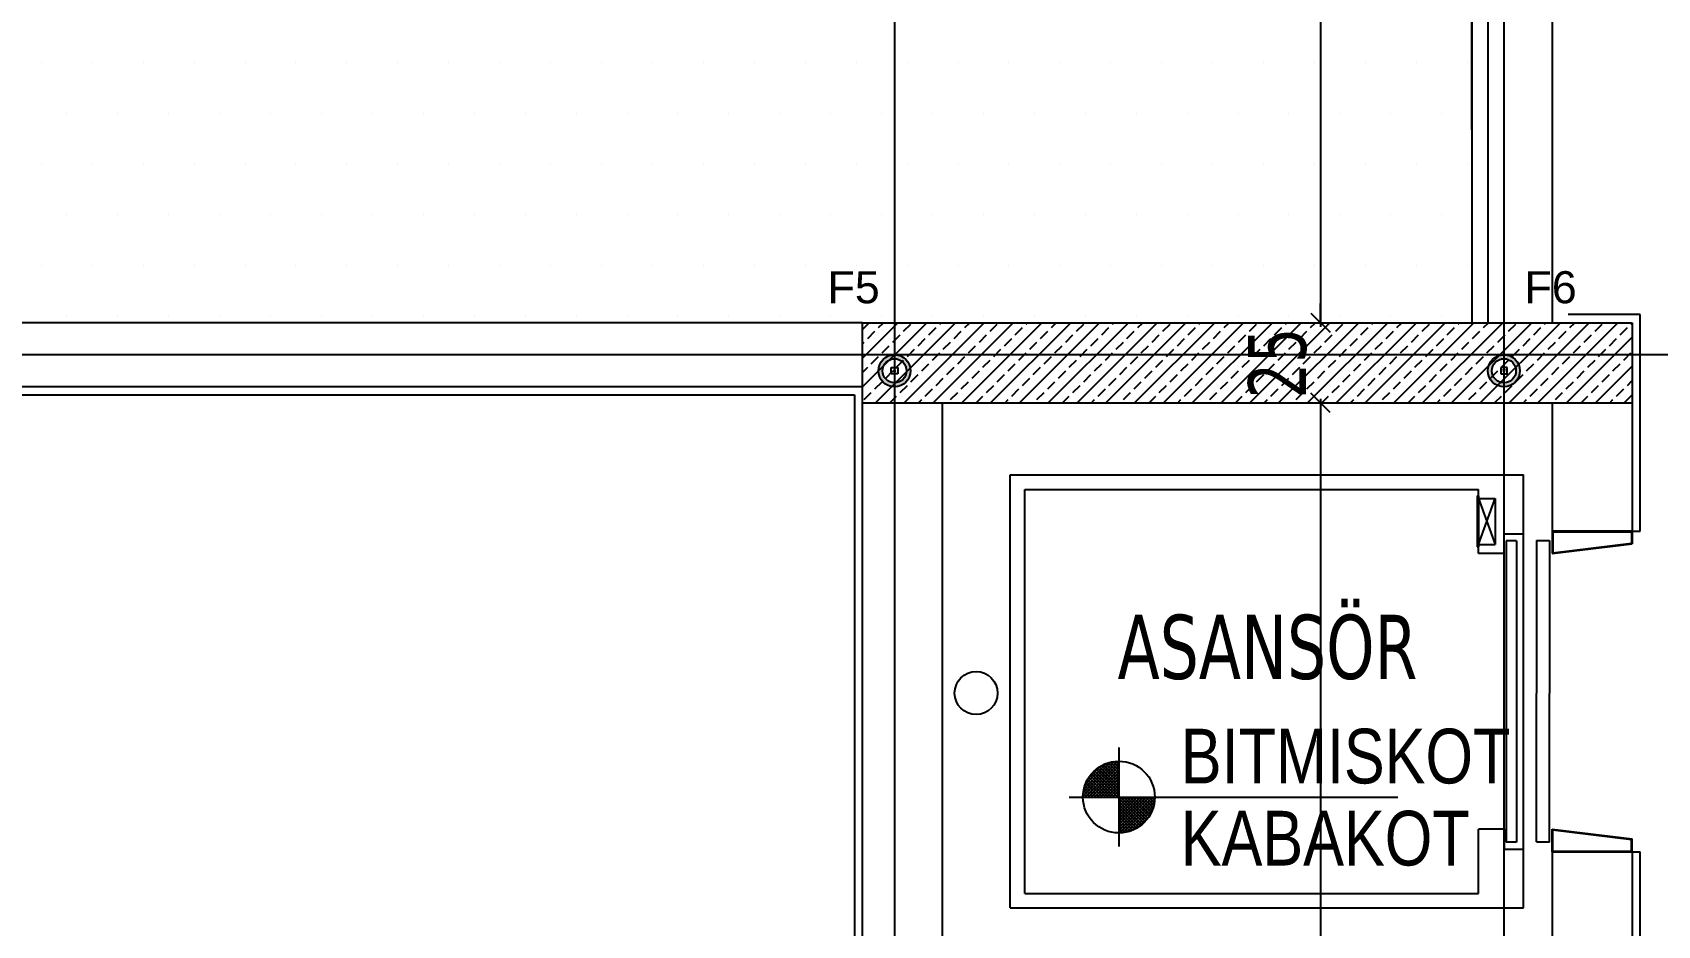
# Model space of a CAD drawing. Header units: millimetres. Extents: x 43168.9 to 43194.6, y -25545.1 to -25543.4.
# Drawn here: x 43176.6311 to 43176.7325, y -25544.5025 to -25544.4468 of the extents above; entities that cross this region are included whole.
import ezdxf

# ---------------------------------------------------------------- set-up
doc = ezdxf.new("R2010")
doc.units = ezdxf.units.MM
doc.header["$LTSCALE"] = 200
doc.linetypes.add('DASHDOT2', pattern=[0.5, 0.25, -0.125, 0, -0.125])
doc.linetypes.add('HIDDEN2', pattern=[0.1875, 0.125, -0.0625])
for name, color, linetype in [('aks_sgh', 5, 'DASHDOT2'), ('cam_sgh', 1, 'Continuous'), ('duv_sgh', 4, 'Continuous'), ('gor-3_sgh', 191, 'Continuous'), ('gor-4_sgh', 17, 'Continuous'), ('izd.tas.alt_sgh', 214, 'HIDDEN2'), ('kolon-b.a_sgh', 6, 'Continuous'), ('merdi_sgh', 3, 'Continuous'), ('olcudis_sgh', 185, 'Continuous'), ('olcuic_sgh', 183, 'Continuous'), ('siva_sgh', 145, 'Continuous'), ('tarama-betonarme_sgh', 223, 'Continuous'), ('tarama-zemin_sgh', 197, 'Continuous'), ('yazi-merdi_sgh', 9, 'Continuous')]:
    doc.layers.add(name, color=color, linetype=linetype)
doc.styles.add('1-200', font='arial.ttf', dxfattribs={"height": 60})
doc.styles.add('dim', font='VERDANA.TTF', dxfattribs={"width": 0.7})
doc.styles.add('text2', font='arial.ttf')

msp = doc.modelspace()

# ---------------------------------------------------------------- hatches: boundary and pattern name
h = msp.add_hatch(color=256)
edge = h.paths.add_edge_path()
edge.add_arc((43176.68488, -25544.46792), 0.001, 0, 360)
edge = h.paths.add_edge_path(flags=16)
edge.add_arc((43176.68488, -25544.46792), 0.00075, 0, 360)
h = msp.add_hatch(color=256)
edge = h.paths.add_edge_path()
edge.add_arc((43176.72288, -25544.46792), 0.001, 0, 360)
edge = h.paths.add_edge_path(flags=16)
edge.add_arc((43176.72288, -25544.46792), 0.00075, 0, 360)

# ---------------------------------------------------------------- linework, layer by layer
at = {"color": 0, "linetype": 'ByBlock', "lineweight": -2}
for p, q in [((43176.71084, -25544.46432), (43176.71204, -25544.46552)), ((43176.71084, -25544.46432), (43176.71204, -25544.46552)), ((43176.68468, -25544.46812), (43176.68468, -25544.46772)), ((43176.68468, -25544.46772), (43176.68508, -25544.46772)), ((43176.68508, -25544.46772), (43176.68508, -25544.46812)), ((43176.72308, -25544.46772), (43176.72268, -25544.46772)), ((43176.72268, -25544.46772), (43176.72268, -25544.46812)), ((43176.72308, -25544.46812), (43176.72308, -25544.46772)), ((43176.68508, -25544.46812), (43176.68468, -25544.46812)), ((43176.68481, -25544.46785), (43176.68495, -25544.46799)), ((43176.68481, -25544.46799), (43176.68495, -25544.46785)), ((43176.72268, -25544.46812), (43176.72308, -25544.46812)), ((43176.72295, -25544.46785), (43176.72281, -25544.46799)), ((43176.72295, -25544.46799), (43176.72281, -25544.46785)), ((43176.71204, -25544.47052), (43176.71084, -25544.46932)), ((43176.71204, -25544.47052), (43176.71084, -25544.46932))]:
    msp.add_line(p, q, dxfattribs=at)
at = {"color": 0}
for p, q in [((43176.69887, -25544.49142), (43176.69887, -25544.4976)), ((43176.69578, -25544.49451), (43176.71626, -25544.49451))]:
    msp.add_line(p, q, dxfattribs=at)
for p, q in [((43176.69663, -25544.49445), (43176.69881, -25544.49227)), ((43176.69665, -25544.49424), (43176.6986, -25544.49229)), ((43176.6967, -25544.494), (43176.69837, -25544.49233)), ((43176.69676, -25544.49451), (43176.69887, -25544.4924)), ((43176.69677, -25544.49373), (43176.6981, -25544.49241)), ((43176.69695, -25544.49337), (43176.69772, -25544.49259)), ((43176.69695, -25544.49451), (43176.69887, -25544.49259)), ((43176.69714, -25544.49451), (43176.69887, -25544.49279)), ((43176.6986, -25544.49451), (43176.69716, -25544.49307)), ((43176.6988, -25544.49451), (43176.69725, -25544.49296)), ((43176.69734, -25544.49451), (43176.69887, -25544.49298)), ((43176.69887, -25544.49439), (43176.69735, -25544.49287)), ((43176.69887, -25544.4942), (43176.69745, -25544.49278)), ((43176.69887, -25544.49401), (43176.69756, -25544.4927)), ((43176.69887, -25544.49382), (43176.69767, -25544.49262)), ((43176.69887, -25544.49363), (43176.69779, -25544.49255)), ((43176.69887, -25544.49343), (43176.69792, -25544.49249)), ((43176.69887, -25544.49324), (43176.69805, -25544.49243)), ((43176.69887, -25544.49305), (43176.6982, -25544.49238)), ((43176.69887, -25544.49286), (43176.69834, -25544.49233)), ((43176.69887, -25544.49267), (43176.69851, -25544.4923)), ((43176.69887, -25544.49248), (43176.69867, -25544.49228)), ((43176.69887, -25544.49229), (43176.69885, -25544.49227)), ((43176.69707, -25544.49451), (43176.69667, -25544.49411)), ((43176.69726, -25544.49451), (43176.69671, -25544.49396)), ((43176.69745, -25544.49451), (43176.69674, -25544.4938)), ((43176.69765, -25544.49451), (43176.6968, -25544.49367)), ((43176.69784, -25544.49451), (43176.69686, -25544.49353)), ((43176.69803, -25544.49451), (43176.69692, -25544.49341)), ((43176.69822, -25544.49451), (43176.697, -25544.49329)), ((43176.69841, -25544.49451), (43176.69708, -25544.49317)), ((43176.69753, -25544.49451), (43176.69887, -25544.49317)), ((43176.69772, -25544.49451), (43176.69887, -25544.49336)), ((43176.69791, -25544.49451), (43176.69887, -25544.49355)), ((43176.6981, -25544.49451), (43176.69887, -25544.49374)), ((43176.69829, -25544.49451), (43176.69887, -25544.49394)), ((43176.69849, -25544.49451), (43176.69887, -25544.49413)), ((43176.69669, -25544.49451), (43176.69663, -25544.49446)), ((43176.69688, -25544.49451), (43176.69665, -25544.49428)), ((43176.69868, -25544.49451), (43176.69887, -25544.49432)), ((43176.69887, -25544.4947), (43176.69906, -25544.49451)), ((43176.69887, -25544.49489), (43176.69925, -25544.49451)), ((43176.69887, -25544.49509), (43176.69944, -25544.49451)), ((43176.69887, -25544.49528), (43176.69964, -25544.49451)), ((43176.69887, -25544.49547), (43176.69983, -25544.49451)), ((43176.69887, -25544.49566), (43176.70002, -25544.49451)), ((43176.69887, -25544.49585), (43176.70021, -25544.49451)), ((43176.69887, -25544.49604), (43176.7004, -25544.49451)), ((43176.69887, -25544.49623), (43176.70059, -25544.49451)), ((43176.69887, -25544.49643), (43176.70078, -25544.49451)), ((43176.69887, -25544.49662), (43176.70098, -25544.49451)), ((43176.70042, -25544.49613), (43176.69887, -25544.49458)), ((43176.70031, -25544.49622), (43176.69887, -25544.49478)), ((43176.70021, -25544.4963), (43176.69887, -25544.49497)), ((43176.70009, -25544.49638), (43176.69887, -25544.49516)), ((43176.69893, -25544.49675), (43176.70111, -25544.49457)), ((43176.70051, -25544.49603), (43176.69899, -25544.49451)), ((43176.69914, -25544.49673), (43176.70109, -25544.49478)), ((43176.7006, -25544.49593), (43176.69918, -25544.49451)), ((43176.70068, -25544.49582), (43176.69937, -25544.49451)), ((43176.69938, -25544.49668), (43176.70105, -25544.49501)), ((43176.70076, -25544.49571), (43176.69956, -25544.49451)), ((43176.70083, -25544.49559), (43176.69975, -25544.49451)), ((43176.70089, -25544.49546), (43176.69994, -25544.49451)), ((43176.70095, -25544.49533), (43176.70014, -25544.49451)), ((43176.701, -25544.49518), (43176.70033, -25544.49451)), ((43176.70104, -25544.49504), (43176.70052, -25544.49451)), ((43176.70107, -25544.49487), (43176.70071, -25544.49451)), ((43176.7011, -25544.49471), (43176.7009, -25544.49451)), ((43176.70111, -25544.49452), (43176.70109, -25544.49451)), ((43176.69997, -25544.49646), (43176.69887, -25544.49535)), ((43176.69985, -25544.49652), (43176.69887, -25544.49554)), ((43176.69971, -25544.49658), (43176.69887, -25544.49573)), ((43176.69958, -25544.49664), (43176.69887, -25544.49593)), ((43176.69942, -25544.49667), (43176.69887, -25544.49612)), ((43176.69965, -25544.49661), (43176.70097, -25544.49528)), ((43176.70001, -25544.49643), (43176.70079, -25544.49566)), ((43176.69927, -25544.49671), (43176.69887, -25544.49631)), ((43176.6991, -25544.49673), (43176.69887, -25544.4965)), ((43176.69892, -25544.49675), (43176.69887, -25544.49669))]:
    msp.add_line(p, q)
at = {"color": 0, "linetype": 'Continuous', "lineweight": -2}
for centre, radius in [((43176.68488, -25544.46792), 0.001), ((43176.68488, -25544.46792), 0.00075), ((43176.72288, -25544.46792), 0.001), ((43176.72288, -25544.46792), 0.00075)]:
    msp.add_circle(centre, radius, dxfattribs=at)
at = {"color": 0}
msp.add_circle((43176.69887, -25544.49451), 0.00224, dxfattribs=at)
at = {"layer": 'aks_sgh'}
for p, q in [((43176.68488, -25543.74092), (43176.68488, -25544.60992)), ((43176.72288, -25543.74092), (43176.72288, -25544.60992)), ((43176.98688, -25544.46692), (43176.18488, -25544.46692))]:
    msp.add_line(p, q, dxfattribs=at)
at = {"layer": 'cam_sgh'}
for p, q in [((43176.72088, -25544.28092), (43176.72088, -25544.46492)), ((43176.72188, -25544.34992), (43176.72188, -25544.46492))]:
    msp.add_line(p, q, dxfattribs=at)
at = {"layer": 'duv_sgh'}
for p, q in [((43176.68288, -25544.54592), (43176.68288, -25544.46992)), ((43176.68788, -25544.54592), (43176.68788, -25544.46992)), ((43176.72588, -25544.46992), (43176.72588, -25544.47792)), ((43176.73088, -25544.46992), (43176.73088, -25544.47792)), ((43176.73088, -25544.47792), (43176.72588, -25544.47792)), ((43176.73088, -25544.49792), (43176.72588, -25544.49792)), ((43176.72588, -25544.49792), (43176.72588, -25544.51592)), ((43176.73088, -25544.49792), (43176.73088, -25544.51592))]:
    msp.add_line(p, q, dxfattribs=at)
at = {"layer": 'gor-3_sgh'}
for p, q in [((43176.68288, -25544.46492), (43176.58588, -25544.46492)), ((43176.68288, -25544.46892), (43176.58588, -25544.46892))]:
    msp.add_line(p, q, dxfattribs=at)
at = {"layer": 'gor-4_sgh'}
msp.add_line((43176.72588, -25544.34992), (43176.72588, -25544.46492), dxfattribs=at)
at = {"layer": 'izd.tas.alt_sgh'}
for p, q in [((43176.68288, -25544.46892), (43176.48888, -25544.46892)), ((43176.68288, -25544.46992), (43176.68288, -25544.46892)), ((43176.68288, -25544.55092), (43176.68288, -25544.46992))]:
    msp.add_line(p, q, dxfattribs=at)
at = {"layer": 'kolon-b.a_sgh'}
for p, q in [((43176.68288, -25544.46992), (43176.68288, -25544.46492)), ((43176.68288, -25544.46492), (43176.73088, -25544.46492)), ((43176.73088, -25544.46492), (43176.73088, -25544.46992)), ((43176.68288, -25544.46992), (43176.73088, -25544.46992))]:
    msp.add_line(p, q, dxfattribs=at)
at = {"layer": 'merdi_sgh'}
for p, q in [((43176.6921, -25544.50142), (43176.6921, -25544.47442)), ((43176.6921, -25544.47442), (43176.7241, -25544.47442)), ((43176.6921, -25544.50142), (43176.6921, -25544.47442)), ((43176.6921, -25544.47442), (43176.7241, -25544.47442)), ((43176.7241, -25544.50142), (43176.7241, -25544.47442)), ((43176.693, -25544.50052), (43176.693, -25544.47532)), ((43176.693, -25544.47532), (43176.7213, -25544.47532)), ((43176.693, -25544.50052), (43176.693, -25544.47532)), ((43176.693, -25544.47532), (43176.7213, -25544.47532)), ((43176.72122, -25544.47572), (43176.7213, -25544.47572)), ((43176.72122, -25544.47572), (43176.72122, -25544.47891)), ((43176.72122, -25544.47572), (43176.7213, -25544.47572)), ((43176.7213, -25544.47932), (43176.7213, -25544.47532)), ((43176.7213, -25544.47572), (43176.7213, -25544.47891)), ((43176.7213, -25544.47588), (43176.72234, -25544.47588)), ((43176.7213, -25544.47588), (43176.72234, -25544.47875)), ((43176.7213, -25544.47875), (43176.72234, -25544.47588)), ((43176.7213, -25544.47588), (43176.72234, -25544.47588)), ((43176.72234, -25544.47588), (43176.72234, -25544.47875)), ((43176.73088, -25544.47792), (43176.72588, -25544.47792)), ((43176.72588, -25544.47792), (43176.73088, -25544.47792)), ((43176.72588, -25544.47792), (43176.72588, -25544.47792)), ((43176.72588, -25544.47792), (43176.72588, -25544.47932)), ((43176.72628, -25544.47792), (43176.72628, -25544.47796)), ((43176.73088, -25544.47792), (43176.73088, -25544.47872)), ((43176.72122, -25544.47891), (43176.7213, -25544.47891)), ((43176.7213, -25544.47875), (43176.72234, -25544.47875)), ((43176.7229, -25544.47932), (43176.7229, -25544.47809)), ((43176.7229, -25544.47809), (43176.7241, -25544.47809)), ((43176.72302, -25544.47852), (43176.72302, -25544.48801)), ((43176.72366, -25544.47852), (43176.72302, -25544.47852)), ((43176.72366, -25544.47852), (43176.72366, -25544.48801)), ((43176.72492, -25544.47851), (43176.72492, -25544.48802)), ((43176.72492, -25544.47851), (43176.72572, -25544.47851)), ((43176.72572, -25544.47851), (43176.72572, -25544.48802)), ((43176.72588, -25544.47932), (43176.73088, -25544.47872)), ((43176.72592, -25544.47796), (43176.73084, -25544.47796)), ((43176.72592, -25544.47796), (43176.72592, -25544.47927)), ((43176.72592, -25544.47927), (43176.73084, -25544.47868)), ((43176.73084, -25544.47796), (43176.73084, -25544.47868)), ((43176.7229, -25544.47932), (43176.7213, -25544.47932)), ((43176.72302, -25544.48803), (43176.72302, -25544.49732)), ((43176.72366, -25544.48803), (43176.72366, -25544.49732)), ((43176.72492, -25544.49731), (43176.72492, -25544.48804)), ((43176.72572, -25544.49732), (43176.72572, -25544.48804)), ((43176.7213, -25544.50052), (43176.7213, -25544.49652)), ((43176.7229, -25544.49652), (43176.7213, -25544.49652)), ((43176.7229, -25544.49652), (43176.7229, -25544.49775)), ((43176.72588, -25544.49652), (43176.73088, -25544.49712)), ((43176.72588, -25544.49792), (43176.72588, -25544.49652)), ((43176.72592, -25544.49656), (43176.73084, -25544.49716)), ((43176.72592, -25544.49788), (43176.72592, -25544.49656)), ((43176.73084, -25544.49788), (43176.73084, -25544.49716)), ((43176.73088, -25544.49792), (43176.73088, -25544.49712)), ((43176.7229, -25544.49775), (43176.7241, -25544.49775)), ((43176.72366, -25544.49732), (43176.72302, -25544.49732)), ((43176.72492, -25544.49731), (43176.72572, -25544.49731)), ((43176.73088, -25544.49792), (43176.72588, -25544.49792)), ((43176.72588, -25544.49792), (43176.73088, -25544.49792)), ((43176.72588, -25544.49792), (43176.72688, -25544.49792)), ((43176.72592, -25544.49788), (43176.73084, -25544.49788)), ((43176.72628, -25544.49792), (43176.72628, -25544.49788)), ((43176.693, -25544.50052), (43176.7213, -25544.50052)), ((43176.693, -25544.50052), (43176.7213, -25544.50052)), ((43176.6921, -25544.50142), (43176.7241, -25544.50142)), ((43176.6921, -25544.50142), (43176.7241, -25544.50142))]:
    msp.add_line(p, q, dxfattribs=at)
msp.add_ellipse((43176.68997, -25544.48802), major_axis=(0.000947, 0.000947), ratio=1, start_param=2.356194490191484, end_param=8.63937979737107, dxfattribs=at)
msp.add_ellipse((43176.68997, -25544.48802), major_axis=(0.000947, 0.000947), ratio=1, start_param=2.356194490191484, end_param=8.63937979737107, dxfattribs=at)
at = {"layer": 'olcudis_sgh'}
msp.add_line((43176.72088, -25544.45289), (43176.72088, -25544.43989), dxfattribs=at)
at = {"layer": 'olcuic_sgh'}
for p, q in [((43176.71144, -25544.28067), (43176.71144, -25544.46517)), ((43176.71144, -25544.46492), (43176.71144, -25544.46372)), ((43176.69944, -25544.46492), (43176.71244, -25544.46492)), ((43176.69944, -25544.46492), (43176.71244, -25544.46492)), ((43176.71144, -25544.46967), (43176.71144, -25544.54617)), ((43176.69944, -25544.46992), (43176.71244, -25544.46992)), ((43176.69944, -25544.46992), (43176.71244, -25544.46992)), ((43176.71144, -25544.46992), (43176.71144, -25544.47112))]:
    msp.add_line(p, q, dxfattribs=at)
at = {"layer": 'siva_sgh'}
for p, q in [((43176.73138, -25544.46442), (43176.72688, -25544.46442)), ((43176.73138, -25544.47792), (43176.73138, -25544.46442)), ((43176.48938, -25544.46942), (43176.68238, -25544.46942)), ((43176.68238, -25544.46942), (43176.68238, -25544.55142)), ((43176.73088, -25544.47792), (43176.73138, -25544.47792)), ((43176.73088, -25544.49792), (43176.73138, -25544.49792)), ((43176.73138, -25544.51592), (43176.73138, -25544.49792))]:
    msp.add_line(p, q, dxfattribs=at)
at = {"layer": 'tarama-betonarme_sgh'}
for p, q in [((43176.68288, -25544.46534), (43176.6833, -25544.46492)), ((43176.68288, -25544.46713), (43176.68509, -25544.46492)), ((43176.68288, -25544.46893), (43176.68689, -25544.46492)), ((43176.68321, -25544.46591), (43176.68366, -25544.46546)), ((43176.68369, -25544.46992), (43176.68869, -25544.46492)), ((43176.68388, -25544.46523), (43176.6842, -25544.46492)), ((43176.68478, -25544.46613), (43176.68523, -25544.46568)), ((43176.68545, -25544.46546), (43176.6859, -25544.46501)), ((43176.68548, -25544.46992), (43176.69048, -25544.46492)), ((43176.68702, -25544.46568), (43176.68747, -25544.46523)), ((43176.68728, -25544.46992), (43176.69228, -25544.46492)), ((43176.6877, -25544.46501), (43176.68779, -25544.46492)), ((43176.6886, -25544.46591), (43176.68904, -25544.46546)), ((43176.68907, -25544.46992), (43176.69407, -25544.46492)), ((43176.68927, -25544.46523), (43176.68958, -25544.46492)), ((43176.69017, -25544.46613), (43176.69062, -25544.46568)), ((43176.69084, -25544.46546), (43176.69129, -25544.46501)), ((43176.69087, -25544.46992), (43176.69587, -25544.46492)), ((43176.69241, -25544.46568), (43176.69286, -25544.46523)), ((43176.69267, -25544.46992), (43176.69767, -25544.46492)), ((43176.69309, -25544.46501), (43176.69318, -25544.46492)), ((43176.69398, -25544.46591), (43176.69443, -25544.46546)), ((43176.69446, -25544.46992), (43176.69946, -25544.46492)), ((43176.69466, -25544.46523), (43176.69497, -25544.46492)), ((43176.69556, -25544.46613), (43176.696, -25544.46568)), ((43176.69623, -25544.46546), (43176.69668, -25544.46501)), ((43176.69626, -25544.46992), (43176.70126, -25544.46492)), ((43176.6978, -25544.46568), (43176.69825, -25544.46523)), ((43176.69805, -25544.46992), (43176.70305, -25544.46492)), ((43176.69847, -25544.46501), (43176.69856, -25544.46492)), ((43176.69937, -25544.46591), (43176.69982, -25544.46546)), ((43176.69985, -25544.46992), (43176.70485, -25544.46492)), ((43176.70005, -25544.46523), (43176.70036, -25544.46492)), ((43176.70094, -25544.46613), (43176.70139, -25544.46568)), ((43176.70162, -25544.46546), (43176.70207, -25544.46501)), ((43176.70165, -25544.46992), (43176.70665, -25544.46492)), ((43176.70319, -25544.46568), (43176.70364, -25544.46523)), ((43176.70344, -25544.46992), (43176.70844, -25544.46492)), ((43176.70386, -25544.46501), (43176.70395, -25544.46492)), ((43176.70476, -25544.46591), (43176.70521, -25544.46546)), ((43176.70524, -25544.46992), (43176.71024, -25544.46492)), ((43176.70543, -25544.46523), (43176.70575, -25544.46492)), ((43176.70633, -25544.46613), (43176.70678, -25544.46568)), ((43176.70701, -25544.46546), (43176.70745, -25544.46501)), ((43176.70703, -25544.46992), (43176.71203, -25544.46492)), ((43176.70858, -25544.46568), (43176.70903, -25544.46523)), ((43176.70883, -25544.46992), (43176.71383, -25544.46492)), ((43176.70925, -25544.46501), (43176.70934, -25544.46492)), ((43176.71015, -25544.46591), (43176.7106, -25544.46546)), ((43176.71063, -25544.46992), (43176.71563, -25544.46492)), ((43176.71082, -25544.46523), (43176.71114, -25544.46492)), ((43176.71172, -25544.46613), (43176.71217, -25544.46568)), ((43176.71239, -25544.46546), (43176.71284, -25544.46501)), ((43176.71242, -25544.46992), (43176.71742, -25544.46492)), ((43176.71396, -25544.46568), (43176.71441, -25544.46523)), ((43176.71422, -25544.46992), (43176.71922, -25544.46492)), ((43176.71464, -25544.46501), (43176.71473, -25544.46492)), ((43176.71554, -25544.46591), (43176.71599, -25544.46546)), ((43176.71601, -25544.46992), (43176.72101, -25544.46492)), ((43176.71621, -25544.46523), (43176.71652, -25544.46492)), ((43176.71711, -25544.46613), (43176.71756, -25544.46568)), ((43176.71778, -25544.46546), (43176.71823, -25544.46501)), ((43176.71781, -25544.46992), (43176.72281, -25544.46492)), ((43176.71935, -25544.46568), (43176.7198, -25544.46523)), ((43176.71961, -25544.46992), (43176.72461, -25544.46492)), ((43176.72003, -25544.46501), (43176.72012, -25544.46492)), ((43176.72092, -25544.46591), (43176.72137, -25544.46546)), ((43176.7214, -25544.46992), (43176.7264, -25544.46492)), ((43176.7216, -25544.46523), (43176.72191, -25544.46492)), ((43176.7225, -25544.46613), (43176.72295, -25544.46568)), ((43176.72317, -25544.46546), (43176.72362, -25544.46501)), ((43176.7232, -25544.46992), (43176.7282, -25544.46492)), ((43176.72474, -25544.46568), (43176.72519, -25544.46523)), ((43176.72499, -25544.46992), (43176.72999, -25544.46492)), ((43176.72541, -25544.46501), (43176.7255, -25544.46492)), ((43176.72631, -25544.46591), (43176.72676, -25544.46546)), ((43176.72699, -25544.46523), (43176.7273, -25544.46492)), ((43176.72788, -25544.46613), (43176.72833, -25544.46568)), ((43176.72856, -25544.46546), (43176.72901, -25544.46501)), ((43176.73013, -25544.46568), (43176.73058, -25544.46523)), ((43176.7308, -25544.46501), (43176.73088, -25544.46493)), ((43176.68288, -25544.46624), (43176.68298, -25544.46613)), ((43176.68411, -25544.46681), (43176.68455, -25544.46636)), ((43176.68568, -25544.46703), (43176.68613, -25544.46658)), ((43176.68635, -25544.46636), (43176.6868, -25544.46591)), ((43176.68792, -25544.46658), (43176.68837, -25544.46613)), ((43176.68949, -25544.46681), (43176.68994, -25544.46636)), ((43176.69107, -25544.46703), (43176.69151, -25544.46658)), ((43176.69174, -25544.46636), (43176.69219, -25544.46591)), ((43176.69331, -25544.46658), (43176.69376, -25544.46613)), ((43176.69488, -25544.46681), (43176.69533, -25544.46636)), ((43176.69645, -25544.46703), (43176.6969, -25544.46658)), ((43176.69713, -25544.46636), (43176.69758, -25544.46591)), ((43176.6987, -25544.46658), (43176.69915, -25544.46613)), ((43176.70027, -25544.46681), (43176.70072, -25544.46636)), ((43176.70184, -25544.46703), (43176.70229, -25544.46658)), ((43176.70252, -25544.46636), (43176.70296, -25544.46591)), ((43176.70409, -25544.46658), (43176.70454, -25544.46613)), ((43176.70566, -25544.46681), (43176.70611, -25544.46636)), ((43176.70723, -25544.46703), (43176.70768, -25544.46658)), ((43176.7079, -25544.46636), (43176.70835, -25544.46591)), ((43176.70947, -25544.46658), (43176.70992, -25544.46613)), ((43176.71105, -25544.46681), (43176.7115, -25544.46636)), ((43176.71262, -25544.46703), (43176.71307, -25544.46658)), ((43176.71329, -25544.46636), (43176.71374, -25544.46591)), ((43176.71486, -25544.46658), (43176.71531, -25544.46613)), ((43176.71643, -25544.46681), (43176.71688, -25544.46636)), ((43176.71801, -25544.46703), (43176.71846, -25544.46658)), ((43176.71868, -25544.46636), (43176.71913, -25544.46591)), ((43176.72025, -25544.46658), (43176.7207, -25544.46613)), ((43176.72182, -25544.46681), (43176.72227, -25544.46636)), ((43176.72339, -25544.46703), (43176.72384, -25544.46658)), ((43176.72407, -25544.46636), (43176.72452, -25544.46591)), ((43176.72564, -25544.46658), (43176.72609, -25544.46613)), ((43176.72679, -25544.46992), (43176.73088, -25544.46583)), ((43176.72721, -25544.46681), (43176.72766, -25544.46636)), ((43176.72878, -25544.46703), (43176.72923, -25544.46658)), ((43176.72946, -25544.46636), (43176.7299, -25544.46591)), ((43176.68288, -25544.46803), (43176.68321, -25544.4677)), ((43176.68343, -25544.46748), (43176.68388, -25544.46703)), ((43176.685, -25544.4677), (43176.68545, -25544.46725)), ((43176.68658, -25544.46793), (43176.68702, -25544.46748)), ((43176.68725, -25544.46725), (43176.6877, -25544.46681)), ((43176.68815, -25544.46815), (43176.6886, -25544.4677)), ((43176.68882, -25544.46748), (43176.68927, -25544.46703)), ((43176.69039, -25544.4677), (43176.69084, -25544.46725)), ((43176.69196, -25544.46793), (43176.69241, -25544.46748)), ((43176.69264, -25544.46725), (43176.69309, -25544.46681)), ((43176.69353, -25544.46815), (43176.69398, -25544.4677)), ((43176.69421, -25544.46748), (43176.69466, -25544.46703)), ((43176.69578, -25544.4677), (43176.69623, -25544.46725)), ((43176.69735, -25544.46793), (43176.6978, -25544.46748)), ((43176.69803, -25544.46725), (43176.69847, -25544.46681)), ((43176.69892, -25544.46815), (43176.69937, -25544.4677)), ((43176.6996, -25544.46748), (43176.70005, -25544.46703)), ((43176.70117, -25544.4677), (43176.70162, -25544.46725)), ((43176.70274, -25544.46793), (43176.70319, -25544.46748)), ((43176.70341, -25544.46725), (43176.70386, -25544.46681)), ((43176.70431, -25544.46815), (43176.70476, -25544.4677)), ((43176.70498, -25544.46748), (43176.70543, -25544.46703)), ((43176.70656, -25544.4677), (43176.70701, -25544.46725)), ((43176.70813, -25544.46793), (43176.70858, -25544.46748)), ((43176.7088, -25544.46725), (43176.70925, -25544.46681)), ((43176.7097, -25544.46815), (43176.71015, -25544.4677)), ((43176.71037, -25544.46748), (43176.71082, -25544.46703)), ((43176.71194, -25544.4677), (43176.71239, -25544.46725)), ((43176.71352, -25544.46793), (43176.71396, -25544.46748)), ((43176.71419, -25544.46725), (43176.71464, -25544.46681)), ((43176.71509, -25544.46815), (43176.71554, -25544.4677)), ((43176.71576, -25544.46748), (43176.71621, -25544.46703)), ((43176.71733, -25544.4677), (43176.71778, -25544.46725)), ((43176.7189, -25544.46793), (43176.71935, -25544.46748)), ((43176.71958, -25544.46725), (43176.72003, -25544.46681)), ((43176.72048, -25544.46815), (43176.72092, -25544.4677)), ((43176.72115, -25544.46748), (43176.7216, -25544.46703)), ((43176.72272, -25544.4677), (43176.72317, -25544.46725)), ((43176.72429, -25544.46793), (43176.72474, -25544.46748)), ((43176.72497, -25544.46725), (43176.72541, -25544.46681)), ((43176.72586, -25544.46815), (43176.72631, -25544.4677)), ((43176.72654, -25544.46748), (43176.72699, -25544.46703)), ((43176.72811, -25544.4677), (43176.72856, -25544.46725)), ((43176.72859, -25544.46992), (43176.73088, -25544.46763)), ((43176.72968, -25544.46793), (43176.73013, -25544.46748)), ((43176.73035, -25544.46725), (43176.7308, -25544.46681)), ((43176.68366, -25544.46905), (43176.68411, -25544.4686)), ((43176.68433, -25544.46838), (43176.68478, -25544.46793)), ((43176.6859, -25544.4686), (43176.68635, -25544.46815)), ((43176.68747, -25544.46883), (43176.68792, -25544.46838)), ((43176.68904, -25544.46905), (43176.68949, -25544.4686)), ((43176.68972, -25544.46838), (43176.69017, -25544.46793)), ((43176.69129, -25544.4686), (43176.69174, -25544.46815)), ((43176.69286, -25544.46883), (43176.69331, -25544.46838)), ((43176.69443, -25544.46905), (43176.69488, -25544.4686)), ((43176.69511, -25544.46838), (43176.69556, -25544.46793)), ((43176.69668, -25544.4686), (43176.69713, -25544.46815)), ((43176.69825, -25544.46883), (43176.6987, -25544.46838)), ((43176.69982, -25544.46905), (43176.70027, -25544.4686)), ((43176.70049, -25544.46838), (43176.70094, -25544.46793)), ((43176.70207, -25544.4686), (43176.70252, -25544.46815)), ((43176.70364, -25544.46883), (43176.70409, -25544.46838)), ((43176.70521, -25544.46905), (43176.70566, -25544.4686)), ((43176.70588, -25544.46838), (43176.70633, -25544.46793)), ((43176.70745, -25544.4686), (43176.7079, -25544.46815)), ((43176.70903, -25544.46883), (43176.70947, -25544.46838)), ((43176.7106, -25544.46905), (43176.71105, -25544.4686)), ((43176.71127, -25544.46838), (43176.71172, -25544.46793)), ((43176.71284, -25544.4686), (43176.71329, -25544.46815)), ((43176.71441, -25544.46883), (43176.71486, -25544.46838)), ((43176.71599, -25544.46905), (43176.71643, -25544.4686)), ((43176.71666, -25544.46838), (43176.71711, -25544.46793)), ((43176.71823, -25544.4686), (43176.71868, -25544.46815)), ((43176.7198, -25544.46883), (43176.72025, -25544.46838)), ((43176.72137, -25544.46905), (43176.72182, -25544.4686)), ((43176.72205, -25544.46838), (43176.7225, -25544.46793)), ((43176.72362, -25544.4686), (43176.72407, -25544.46815)), ((43176.72519, -25544.46883), (43176.72564, -25544.46838)), ((43176.72676, -25544.46905), (43176.72721, -25544.4686)), ((43176.72744, -25544.46838), (43176.72788, -25544.46793)), ((43176.72901, -25544.4686), (43176.72946, -25544.46815)), ((43176.73058, -25544.46883), (43176.73088, -25544.46853)), ((43176.68298, -25544.46972), (43176.68343, -25544.46928)), ((43176.68458, -25544.46992), (43176.685, -25544.4695)), ((43176.68523, -25544.46928), (43176.68568, -25544.46883)), ((43176.68638, -25544.46992), (43176.68658, -25544.46972)), ((43176.6868, -25544.4695), (43176.68725, -25544.46905)), ((43176.68837, -25544.46972), (43176.68882, -25544.46928)), ((43176.68997, -25544.46992), (43176.69039, -25544.4695)), ((43176.69062, -25544.46928), (43176.69107, -25544.46883)), ((43176.69177, -25544.46992), (43176.69196, -25544.46972)), ((43176.69219, -25544.4695), (43176.69264, -25544.46905)), ((43176.69376, -25544.46972), (43176.69421, -25544.46928)), ((43176.69536, -25544.46992), (43176.69578, -25544.4695)), ((43176.696, -25544.46928), (43176.69645, -25544.46883)), ((43176.69716, -25544.46992), (43176.69735, -25544.46972)), ((43176.69758, -25544.4695), (43176.69803, -25544.46905)), ((43176.69915, -25544.46972), (43176.6996, -25544.46928)), ((43176.70075, -25544.46992), (43176.70117, -25544.4695)), ((43176.70139, -25544.46928), (43176.70184, -25544.46883)), ((43176.70254, -25544.46992), (43176.70274, -25544.46972)), ((43176.70296, -25544.4695), (43176.70341, -25544.46905)), ((43176.70454, -25544.46972), (43176.70498, -25544.46928)), ((43176.70614, -25544.46992), (43176.70656, -25544.4695)), ((43176.70678, -25544.46928), (43176.70723, -25544.46883)), ((43176.70793, -25544.46992), (43176.70813, -25544.46972)), ((43176.70835, -25544.4695), (43176.7088, -25544.46905)), ((43176.70992, -25544.46972), (43176.71037, -25544.46928)), ((43176.71152, -25544.46992), (43176.71194, -25544.4695)), ((43176.71217, -25544.46928), (43176.71262, -25544.46883)), ((43176.71332, -25544.46992), (43176.71352, -25544.46972)), ((43176.71374, -25544.4695), (43176.71419, -25544.46905)), ((43176.71531, -25544.46972), (43176.71576, -25544.46928)), ((43176.71691, -25544.46992), (43176.71733, -25544.4695)), ((43176.71756, -25544.46928), (43176.71801, -25544.46883)), ((43176.71871, -25544.46992), (43176.7189, -25544.46972)), ((43176.71913, -25544.4695), (43176.71958, -25544.46905)), ((43176.7207, -25544.46972), (43176.72115, -25544.46928)), ((43176.7223, -25544.46992), (43176.72272, -25544.4695)), ((43176.72295, -25544.46928), (43176.72339, -25544.46883)), ((43176.7241, -25544.46992), (43176.72429, -25544.46972)), ((43176.72452, -25544.4695), (43176.72497, -25544.46905)), ((43176.72609, -25544.46972), (43176.72654, -25544.46928)), ((43176.72769, -25544.46992), (43176.72811, -25544.4695)), ((43176.72833, -25544.46928), (43176.72878, -25544.46883)), ((43176.72949, -25544.46992), (43176.72968, -25544.46972)), ((43176.7299, -25544.4695), (43176.73035, -25544.46905)), ((43176.73038, -25544.46992), (43176.73088, -25544.46942))]:
    msp.add_line(p, q, dxfattribs=at)
at = {"layer": 'tarama-zemin_sgh'}
for p, q in [((43176.63169, -25544.44868), (43176.63169, -25544.44868)), ((43176.63486, -25544.44868), (43176.63486, -25544.44868)), ((43176.63804, -25544.44868), (43176.63804, -25544.44868)), ((43176.64121, -25544.44868), (43176.64121, -25544.44868)), ((43176.64439, -25544.44868), (43176.64439, -25544.44868)), ((43176.64756, -25544.44868), (43176.64756, -25544.44868)), ((43176.65074, -25544.44868), (43176.65074, -25544.44868)), ((43176.65391, -25544.44868), (43176.65391, -25544.44868)), ((43176.65709, -25544.44868), (43176.65709, -25544.44868)), ((43176.66026, -25544.44868), (43176.66026, -25544.44868)), ((43176.66344, -25544.44868), (43176.66344, -25544.44868)), ((43176.66661, -25544.44868), (43176.66661, -25544.44868)), ((43176.66979, -25544.44868), (43176.66979, -25544.44868)), ((43176.67296, -25544.44868), (43176.67296, -25544.44868)), ((43176.67614, -25544.44868), (43176.67614, -25544.44868)), ((43176.67931, -25544.44868), (43176.67931, -25544.44868)), ((43176.68249, -25544.44868), (43176.68249, -25544.44868)), ((43176.68566, -25544.44868), (43176.68566, -25544.44868)), ((43176.68884, -25544.44868), (43176.68884, -25544.44868)), ((43176.69201, -25544.44868), (43176.69201, -25544.44868)), ((43176.69519, -25544.44868), (43176.69519, -25544.44868)), ((43176.69836, -25544.44868), (43176.69836, -25544.44868)), ((43176.70154, -25544.44868), (43176.70154, -25544.44868)), ((43176.70471, -25544.44868), (43176.70471, -25544.44868)), ((43176.70789, -25544.44868), (43176.70789, -25544.44868)), ((43176.71106, -25544.44868), (43176.71106, -25544.44868)), ((43176.71424, -25544.44868), (43176.71424, -25544.44868)), ((43176.71741, -25544.44868), (43176.71741, -25544.44868)), ((43176.72059, -25544.44868), (43176.72059, -25544.44868)), ((43176.63327, -25544.45185), (43176.63327, -25544.45185)), ((43176.63645, -25544.45185), (43176.63645, -25544.45185)), ((43176.63962, -25544.45185), (43176.63962, -25544.45185)), ((43176.6428, -25544.45185), (43176.6428, -25544.45185)), ((43176.64597, -25544.45185), (43176.64597, -25544.45185)), ((43176.64915, -25544.45185), (43176.64915, -25544.45185)), ((43176.65232, -25544.45185), (43176.65232, -25544.45185)), ((43176.6555, -25544.45185), (43176.6555, -25544.45185)), ((43176.65867, -25544.45185), (43176.65867, -25544.45185)), ((43176.66185, -25544.45185), (43176.66185, -25544.45185)), ((43176.66502, -25544.45185), (43176.66502, -25544.45185)), ((43176.6682, -25544.45185), (43176.6682, -25544.45185)), ((43176.67137, -25544.45185), (43176.67137, -25544.45185)), ((43176.67455, -25544.45185), (43176.67455, -25544.45185)), ((43176.67772, -25544.45185), (43176.67772, -25544.45185)), ((43176.6809, -25544.45185), (43176.6809, -25544.45185)), ((43176.68407, -25544.45185), (43176.68407, -25544.45185)), ((43176.68725, -25544.45185), (43176.68725, -25544.45185)), ((43176.69042, -25544.45185), (43176.69042, -25544.45185)), ((43176.6936, -25544.45185), (43176.6936, -25544.45185)), ((43176.69677, -25544.45185), (43176.69677, -25544.45185)), ((43176.69995, -25544.45185), (43176.69995, -25544.45185)), ((43176.70312, -25544.45185), (43176.70312, -25544.45185)), ((43176.7063, -25544.45185), (43176.7063, -25544.45185)), ((43176.70947, -25544.45185), (43176.70947, -25544.45185)), ((43176.71265, -25544.45185), (43176.71265, -25544.45185)), ((43176.71582, -25544.45185), (43176.71582, -25544.45185)), ((43176.719, -25544.45185), (43176.719, -25544.45185)), ((43176.63169, -25544.45503), (43176.63169, -25544.45503)), ((43176.63486, -25544.45503), (43176.63486, -25544.45503)), ((43176.63804, -25544.45503), (43176.63804, -25544.45503)), ((43176.64121, -25544.45503), (43176.64121, -25544.45503)), ((43176.64439, -25544.45503), (43176.64439, -25544.45503)), ((43176.64756, -25544.45503), (43176.64756, -25544.45503)), ((43176.65074, -25544.45503), (43176.65074, -25544.45503)), ((43176.65391, -25544.45503), (43176.65391, -25544.45503)), ((43176.65709, -25544.45503), (43176.65709, -25544.45503)), ((43176.66026, -25544.45503), (43176.66026, -25544.45503)), ((43176.66344, -25544.45503), (43176.66344, -25544.45503)), ((43176.66661, -25544.45503), (43176.66661, -25544.45503)), ((43176.66979, -25544.45503), (43176.66979, -25544.45503)), ((43176.67296, -25544.45503), (43176.67296, -25544.45503)), ((43176.67614, -25544.45503), (43176.67614, -25544.45503)), ((43176.67931, -25544.45503), (43176.67931, -25544.45503)), ((43176.68249, -25544.45503), (43176.68249, -25544.45503)), ((43176.68566, -25544.45503), (43176.68566, -25544.45503)), ((43176.68884, -25544.45503), (43176.68884, -25544.45503)), ((43176.69201, -25544.45503), (43176.69201, -25544.45503)), ((43176.69519, -25544.45503), (43176.69519, -25544.45503)), ((43176.69836, -25544.45503), (43176.69836, -25544.45503)), ((43176.70154, -25544.45503), (43176.70154, -25544.45503)), ((43176.70471, -25544.45503), (43176.70471, -25544.45503)), ((43176.70789, -25544.45503), (43176.70789, -25544.45503)), ((43176.71106, -25544.45503), (43176.71106, -25544.45503)), ((43176.71424, -25544.45503), (43176.71424, -25544.45503)), ((43176.71741, -25544.45503), (43176.71741, -25544.45503)), ((43176.72059, -25544.45503), (43176.72059, -25544.45503)), ((43176.63327, -25544.4582), (43176.63327, -25544.4582)), ((43176.63645, -25544.4582), (43176.63645, -25544.4582)), ((43176.63962, -25544.4582), (43176.63962, -25544.4582)), ((43176.6428, -25544.4582), (43176.6428, -25544.4582)), ((43176.64597, -25544.4582), (43176.64597, -25544.4582)), ((43176.64915, -25544.4582), (43176.64915, -25544.4582)), ((43176.65232, -25544.4582), (43176.65232, -25544.4582)), ((43176.6555, -25544.4582), (43176.6555, -25544.4582)), ((43176.65867, -25544.4582), (43176.65867, -25544.4582)), ((43176.66185, -25544.4582), (43176.66185, -25544.4582)), ((43176.66502, -25544.4582), (43176.66502, -25544.4582)), ((43176.6682, -25544.4582), (43176.6682, -25544.4582)), ((43176.67137, -25544.4582), (43176.67137, -25544.4582)), ((43176.67455, -25544.4582), (43176.67455, -25544.4582)), ((43176.67772, -25544.4582), (43176.67772, -25544.4582)), ((43176.6809, -25544.4582), (43176.6809, -25544.4582)), ((43176.68407, -25544.4582), (43176.68407, -25544.4582)), ((43176.68725, -25544.4582), (43176.68725, -25544.4582)), ((43176.69042, -25544.4582), (43176.69042, -25544.4582)), ((43176.6936, -25544.4582), (43176.6936, -25544.4582)), ((43176.69677, -25544.4582), (43176.69677, -25544.4582)), ((43176.69995, -25544.4582), (43176.69995, -25544.4582)), ((43176.70312, -25544.4582), (43176.70312, -25544.4582)), ((43176.7063, -25544.4582), (43176.7063, -25544.4582)), ((43176.70947, -25544.4582), (43176.70947, -25544.4582)), ((43176.71265, -25544.4582), (43176.71265, -25544.4582)), ((43176.71582, -25544.4582), (43176.71582, -25544.4582)), ((43176.719, -25544.4582), (43176.719, -25544.4582)), ((43176.63169, -25544.46138), (43176.63169, -25544.46138)), ((43176.63486, -25544.46138), (43176.63486, -25544.46138)), ((43176.63804, -25544.46138), (43176.63804, -25544.46138)), ((43176.64121, -25544.46138), (43176.64121, -25544.46138)), ((43176.64439, -25544.46138), (43176.64439, -25544.46138)), ((43176.64756, -25544.46138), (43176.64756, -25544.46138)), ((43176.65074, -25544.46138), (43176.65074, -25544.46138)), ((43176.65391, -25544.46138), (43176.65391, -25544.46138)), ((43176.65709, -25544.46138), (43176.65709, -25544.46138)), ((43176.66026, -25544.46138), (43176.66026, -25544.46138)), ((43176.66344, -25544.46138), (43176.66344, -25544.46138)), ((43176.66661, -25544.46138), (43176.66661, -25544.46138)), ((43176.66979, -25544.46138), (43176.66979, -25544.46138)), ((43176.67296, -25544.46138), (43176.67296, -25544.46138)), ((43176.67614, -25544.46138), (43176.67614, -25544.46138)), ((43176.67931, -25544.46138), (43176.67931, -25544.46138)), ((43176.68249, -25544.46138), (43176.68249, -25544.46138)), ((43176.68566, -25544.46138), (43176.68566, -25544.46138)), ((43176.68884, -25544.46138), (43176.68884, -25544.46138)), ((43176.69201, -25544.46138), (43176.69201, -25544.46138)), ((43176.69519, -25544.46138), (43176.69519, -25544.46138)), ((43176.69836, -25544.46138), (43176.69836, -25544.46138)), ((43176.70154, -25544.46138), (43176.70154, -25544.46138)), ((43176.70471, -25544.46138), (43176.70471, -25544.46138)), ((43176.70789, -25544.46138), (43176.70789, -25544.46138)), ((43176.71106, -25544.46138), (43176.71106, -25544.46138)), ((43176.71424, -25544.46138), (43176.71424, -25544.46138)), ((43176.71741, -25544.46138), (43176.71741, -25544.46138)), ((43176.72059, -25544.46138), (43176.72059, -25544.46138)), ((43176.63327, -25544.46455), (43176.63327, -25544.46455)), ((43176.63645, -25544.46455), (43176.63645, -25544.46455)), ((43176.63962, -25544.46455), (43176.63962, -25544.46455)), ((43176.6428, -25544.46455), (43176.6428, -25544.46455)), ((43176.64597, -25544.46455), (43176.64597, -25544.46455)), ((43176.64915, -25544.46455), (43176.64915, -25544.46455)), ((43176.65232, -25544.46455), (43176.65232, -25544.46455)), ((43176.6555, -25544.46455), (43176.6555, -25544.46455)), ((43176.65867, -25544.46455), (43176.65867, -25544.46455)), ((43176.66185, -25544.46455), (43176.66185, -25544.46455)), ((43176.66502, -25544.46455), (43176.66502, -25544.46455)), ((43176.6682, -25544.46455), (43176.6682, -25544.46455)), ((43176.67137, -25544.46455), (43176.67137, -25544.46455)), ((43176.67455, -25544.46455), (43176.67455, -25544.46455)), ((43176.67772, -25544.46455), (43176.67772, -25544.46455)), ((43176.6809, -25544.46455), (43176.6809, -25544.46455)), ((43176.68407, -25544.46455), (43176.68407, -25544.46455)), ((43176.68725, -25544.46455), (43176.68725, -25544.46455)), ((43176.69042, -25544.46455), (43176.69042, -25544.46455)), ((43176.6936, -25544.46455), (43176.6936, -25544.46455)), ((43176.69677, -25544.46455), (43176.69677, -25544.46455)), ((43176.69995, -25544.46455), (43176.69995, -25544.46455)), ((43176.70312, -25544.46455), (43176.70312, -25544.46455)), ((43176.7063, -25544.46455), (43176.7063, -25544.46455)), ((43176.70947, -25544.46455), (43176.70947, -25544.46455)), ((43176.71265, -25544.46455), (43176.71265, -25544.46455)), ((43176.71582, -25544.46455), (43176.71582, -25544.46455)), ((43176.719, -25544.46455), (43176.719, -25544.46455))]:
    msp.add_line(p, q, dxfattribs=at)

# ---------------------------------------------------------------- texts
at = {"color": 0, "style": 'text2', "width": 0.8}
for tag, p, s in [('BITMISKOT', (43176.70273, -25544.49366), '+0,10'), ('KABAKOT', (43176.70273, -25544.49878), '±0,00')]:
    msp.add_attdef(tag, p, s, height=0.003413, dxfattribs=at)
at = {"layer": 'aks_sgh', "style": '1-200'}
for s, rotation, p in [('F5', 360, (43176.6807, -25544.46371)), ('F6', 0, (43176.72416, -25544.46371))]:
    msp.add_text(s, height=0.002, rotation=rotation, dxfattribs=at).set_placement(p)
at = {"layer": 'olcuic_sgh', "color": 2, "style": 'dim', "width": 0.7}
msp.add_text('25', height=0.0036, rotation=90, dxfattribs=at).set_placement((43176.71053, -25544.46964))
at = {"layer": 'yazi-merdi_sgh', "color": 252, "style": 'dim', "width": 0.7}
msp.add_text('ASANSÖR', height=0.004, dxfattribs=at).set_placement((43176.69879, -25544.48714))

doc.saveas('drawing.dxf')
